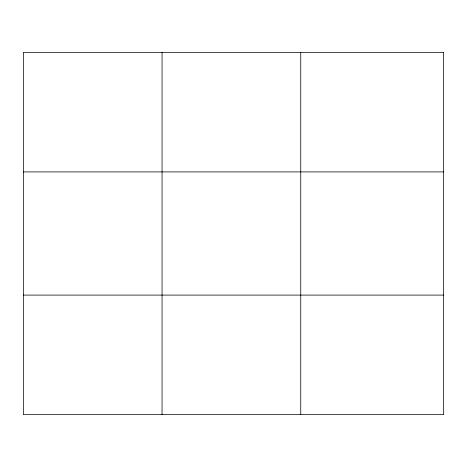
<?xml version="1.0" encoding="UTF-8"?>
<svg xmlns="http://www.w3.org/2000/svg" width="467" height="467" viewBox="0 0 467 467"><rect width="100%" height="100%" fill="white"/><g stroke="black" fill="none" stroke-linecap="round" stroke-linejoin="round"><path stroke-width="0.7" d="M162.049 52.351L162.049 414.649M300.748 52.351L300.748 414.649M23.35 171.909L443.65 171.909M23.35 295.091L443.65 295.091M443.65 52.351L443.65 414.649L23.35 414.649L23.35 52.351L443.65 52.351"/></g></svg>
